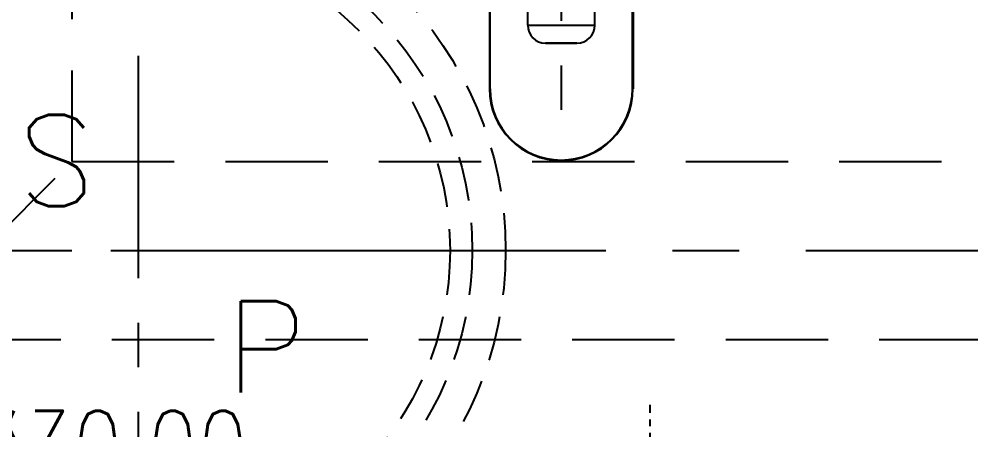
# Model space of a CAD drawing. Header units: millimetres. Extents: x 23490 to 24685, y -23248 to -22403.
# Drawn here: x 24005.92 to 24048.72, y -22623.56 to -22605.08 of the extents above; entities that cross this region are included whole.
import ezdxf

# ---------------------------------------------------------------- set-up
doc = ezdxf.new("R2010")
doc.units = ezdxf.units.MM
doc.header["$LTSCALE"] = 8
for name, pattern in [('CENTER', [2, 1.25, -0.25, 0.25, -0.25]), ('CENTER2', [1.125, 0.75, -0.125, 0.125, -0.125]), ('HIDDEN', [0.375, 0.25, -0.125])]:
    doc.linetypes.add(name, pattern=pattern)
for name, color, linetype in [('Cav-cor', 30, 'Continuous'), ('CL', 1, 'Continuous'), ('PIN', 5, 'Continuous'), ('PRODUCT', 1, 'Continuous'), ('SP', 3, 'Continuous'), ('WT', 4, 'Continuous')]:
    doc.layers.add(name, color=color, linetype=linetype)
doc.styles.get("Standard").update_dxf_attribs({"font": 'txt.shx', "width": 0.8, "bigfont": 'chineset.shx'})

# ---------------------------------------------------------------- blocks, each defined once
blk = doc.blocks.new('20160826.095208')
at = {"layer": 'SP', "linetype": 'CENTER'}
for p, q in [((0, -17.25), (0, 17.25)), ((-17.25, 0), (17.25, 0))]:
    blk.add_line(p, q, dxfattribs=at)
at = {"layer": 'SP', "linetype": 'HIDDEN'}
for radius in [16.5, 15, 14]:
    blk.add_circle((0, 0), radius, dxfattribs=at)
at = {"layer": 'SP'}
for s, p in [('S', (-5.456, 1.995)), ('P', (3.888, -6.392))]:
    blk.add_text(s, height=4.111, dxfattribs=at).set_placement(p)
at = {"layer": 'SP', "color": 6, "insert": (-1.275, -8.844), "char_height": 3.2812, "attachment_point": 5}
blk.add_mtext('Ø30.00', dxfattribs=at)

msp = doc.modelspace()

# ---------------------------------------------------------------- linework, layer by layer
at = {"layer": 'Cav-cor', "color": 241}
for p, q in [((24027.073, -22601.849), (24027.073, -22608.221)), ((24027.1, -22608.221), (24027.1, -22601.862)), ((24033.5, -22608.221), (24033.5, -22601.862)), ((24033.528, -22601.849), (24033.528, -22608.221)), ((24028.793, -22605.36), (24028.793, -22602.546)), ((24031.808, -22605.36), (24031.808, -22602.546)), ((24028.793, -22605.36), (24031.808, -22605.36)), ((24029.597, -22606.164), (24031.004, -22606.164)), ((24027.073, -22608.221), (24027.1, -22608.221)), ((24033.528, -22608.221), (24033.5, -22608.221))]:
    msp.add_line(p, q, dxfattribs=at)
for centre, radius, start, end in [((24029.597, -22605.36), 0.804, 180, 270), ((24031.004, -22605.36), 0.804, 270, 0), ((24030.3, -22608.221), 3.227, 180, 0), ((24030.3, -22608.221), 3.2, 180, 0)]:
    msp.add_arc(centre, radius, start, end, dxfattribs=at)
at = {"layer": 'CL', "color": 6, "linetype": 'CENTER'}
msp.add_line((24030.3, -22579.167), (24030.3, -22610.003), dxfattribs=at)
at = {"layer": 'PIN', "color": 133, "linetype": 'CENTER2', "ltscale": 0.3}
msp.add_line((24034.3, -22636.294), (24034.3, -22622.438), dxfattribs=at)
at = {"layer": 'PRODUCT'}
for p, q in [((24028.793, -22605.36), (24028.793, -22602.546)), ((24031.808, -22605.36), (24031.808, -22602.546)), ((24028.793, -22605.36), (24031.808, -22605.36)), ((24031.004, -22606.164), (24029.597, -22606.164))]:
    msp.add_line(p, q, dxfattribs=at)
for centre, start, end in [((24029.597, -22605.36), 180, 270), ((24031.004, -22605.36), 270, 0)]:
    msp.add_arc(centre, 0.804, start, end, dxfattribs=at)
at = {"layer": 'WT', "color": 125, "linetype": 'HIDDEN', "ltscale": 2.3}
for p, q in [((24008.3, -22531.491), (24008.3, -22611.491)), ((24004.3, -22615.491), (24008.3, -22611.491)), ((24008.3, -22611.491), (24107.3, -22611.491)), ((23927.3, -22619.491), (24107.3, -22619.491))]:
    msp.add_line(p, q, dxfattribs=at)
at = {"layer": 'WT', "color": 125, "linetype": 'CENTER', "ltscale": 1.5}
msp.add_line((23897.3, -22615.491), (24107.3, -22615.491), dxfattribs=at)

# ---------------------------------------------------------------- block references
at = {"layer": 'SP'}
msp.add_blockref('20160826.095208', (24011.3, -22615.491), dxfattribs=at)

doc.saveas('drawing.dxf')
